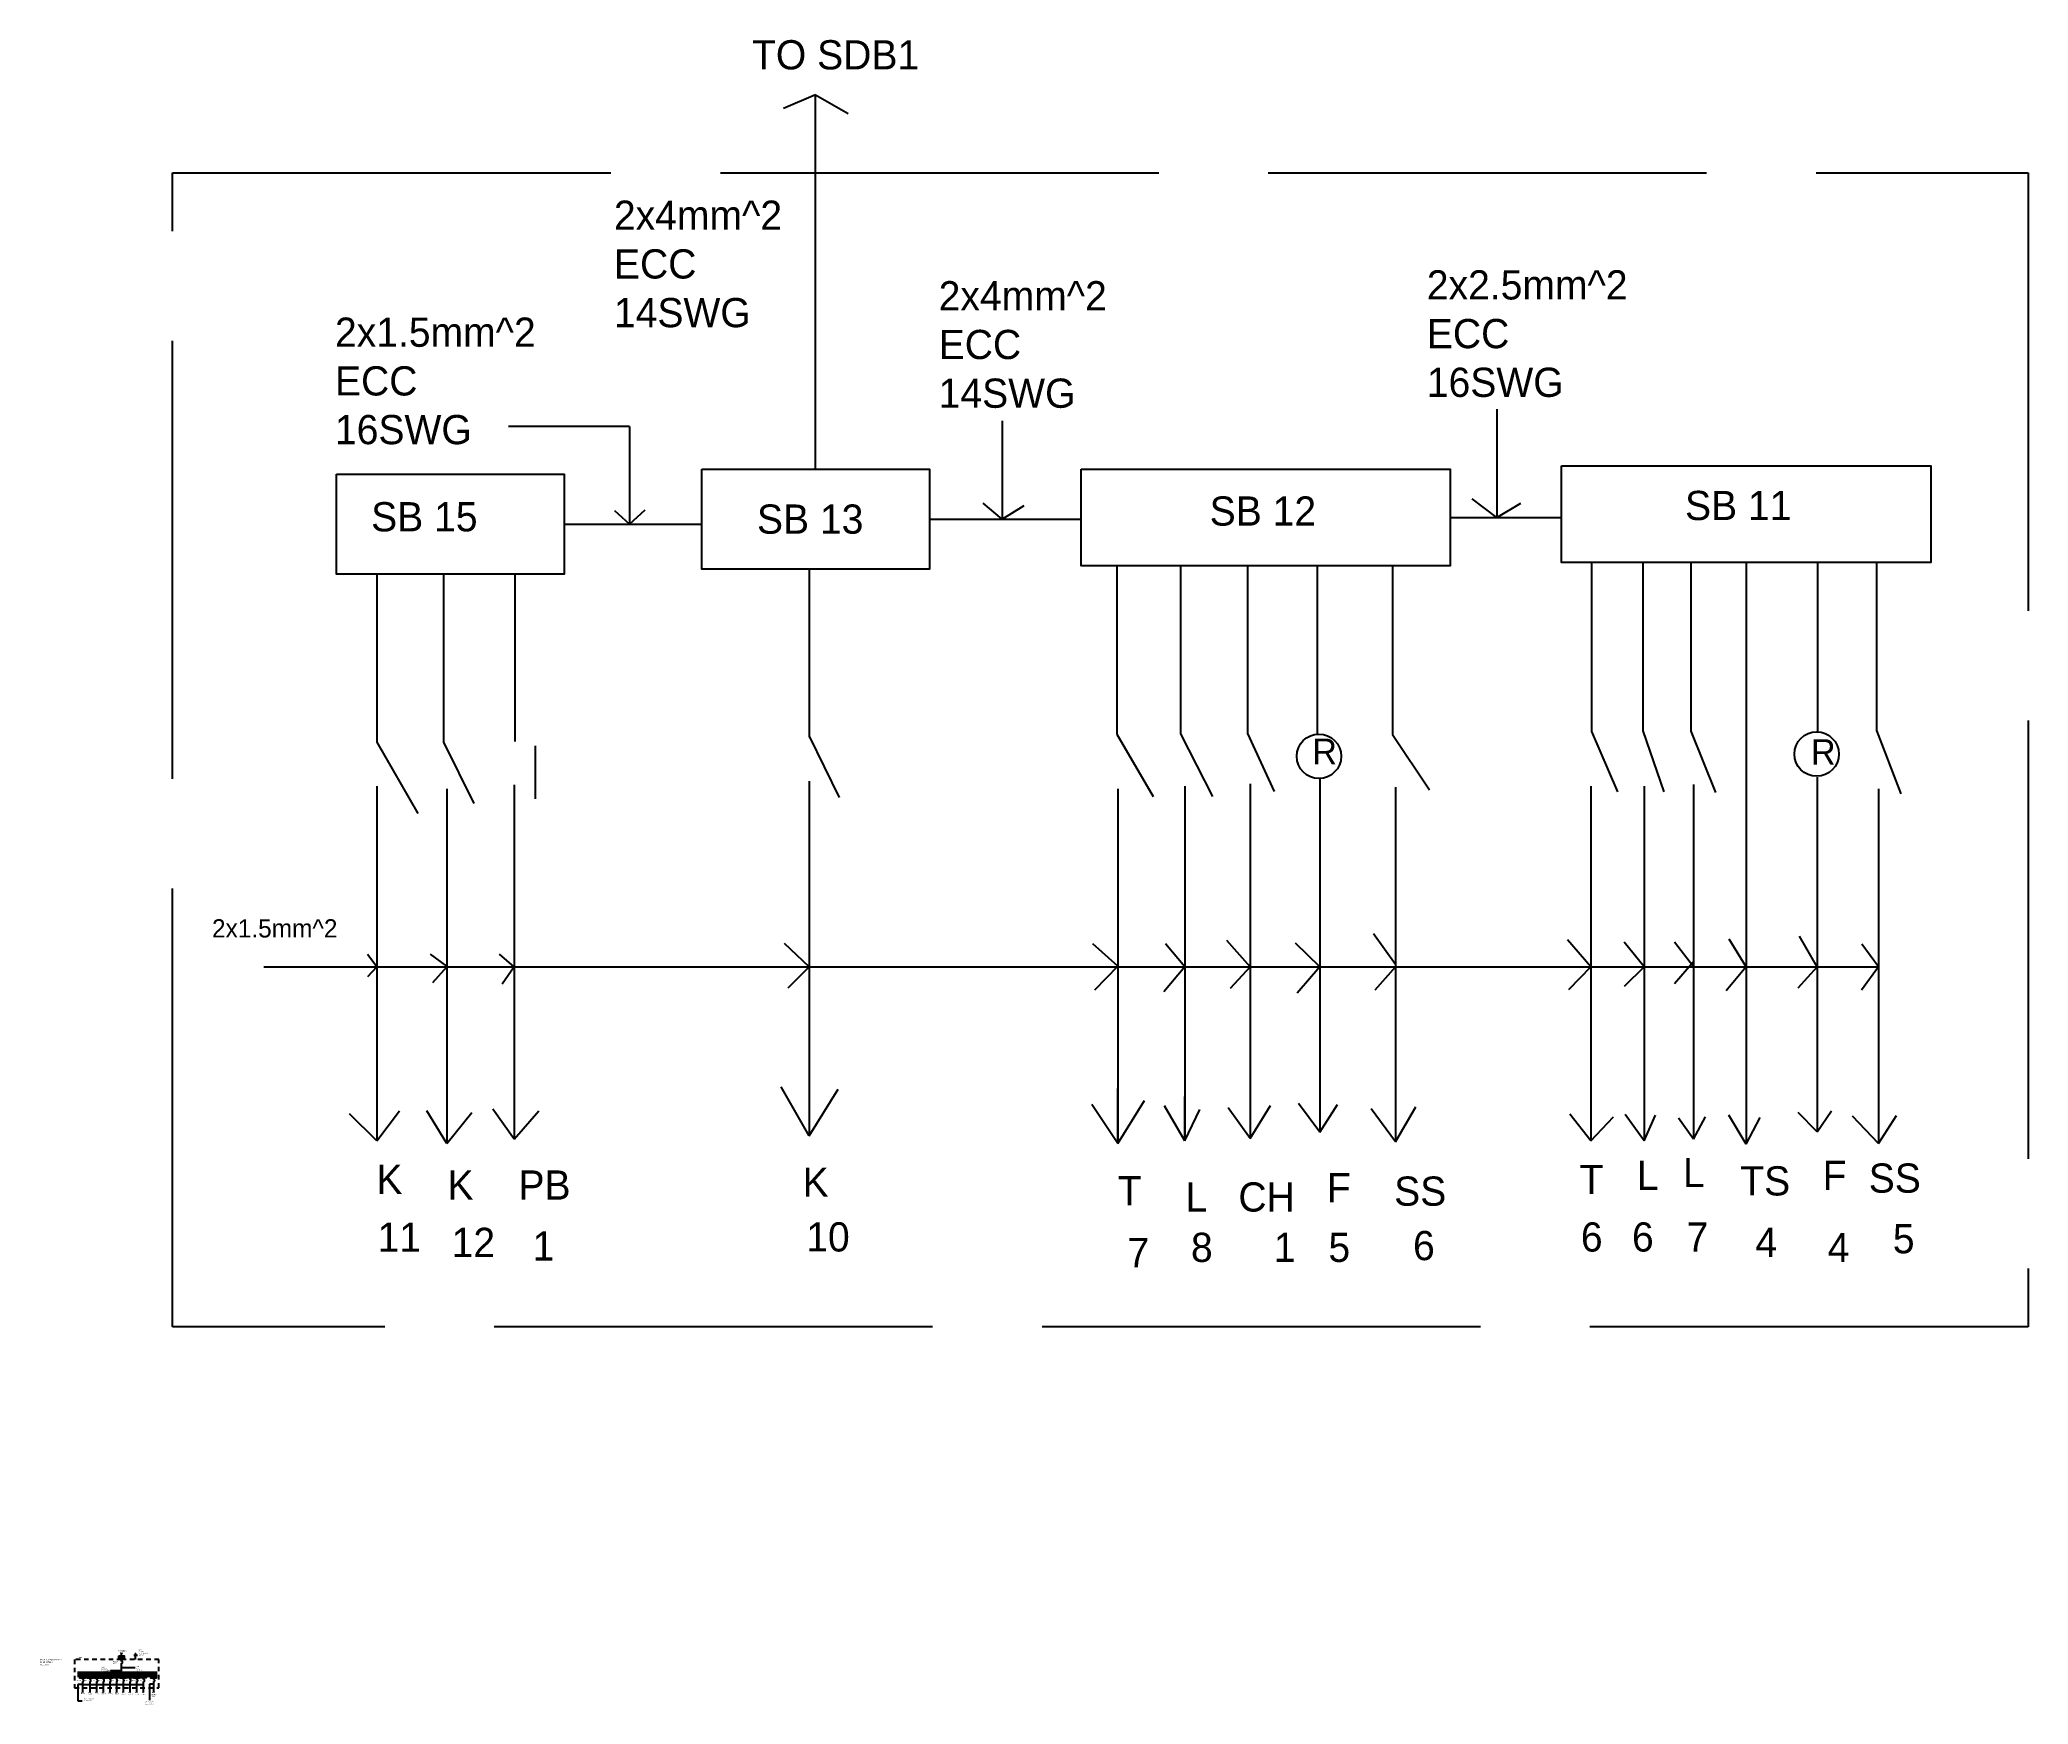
# Model space of a CAD drawing. Header units: inches. Extents: x 4.8 to 59.2, y 17.2 to 62.7.
import ezdxf

# ---------------------------------------------------------------- set-up
doc = ezdxf.new("R2010")
doc.units = ezdxf.units.IN
doc.header["$MEASUREMENT"] = 0
for name, pattern in [('ACAD_ISO02W100', [15, 12, -3]), ('DASHDOT2', [0.5, 0.25, -0.125, 0, -0.125]), ('HIDDEN2', [0.1875, 0.125, -0.0625])]:
    doc.linetypes.add(name, pattern=pattern)

msp = doc.modelspace()

# ---------------------------------------------------------------- linework, layer by layer
for p, q in [((26.027, 61.242), (25.147, 60.866)), ((26.027, 50.986), (26.027, 61.242)), ((26.027, 61.242), (26.92, 60.726)), ((31.137, 52.309), (31.137, 49.617)), ((44.681, 52.629), (44.681, 49.665)), ((20.932, 52.158), (17.62, 52.158)), ((20.932, 52.158), (20.932, 49.486)), ((44.681, 49.665), (44.009, 50.179)), ((20.932, 49.486), (20.529, 49.852)), ((20.932, 49.486), (21.365, 49.872)), ((29.144, 49.617), (33.3, 49.617)), ((31.137, 49.617), (30.615, 50.056)), ((31.137, 49.617), (31.738, 49.995)), ((43.405, 49.665), (46.455, 49.665)), ((44.681, 49.665), (45.335, 50.056)), ((19.142, 49.486), (22.911, 49.486)), ((14.02, 48.118), (14.02, 43.515)), ((15.846, 48.121), (15.846, 43.518)), ((17.795, 48.134), (17.795, 43.531)), ((25.855, 48.251), (25.855, 43.648)), ((34.28, 48.332), (34.28, 43.729)), ((36.019, 48.349), (36.019, 43.746)), ((37.857, 48.351), (37.857, 43.748)), ((39.764, 48.351), (39.764, 43.748)), ((41.825, 48.324), (41.825, 43.721)), ((47.272, 48.406), (47.272, 43.803)), ((48.68, 48.43), (48.68, 43.827)), ((49.99, 48.417), (49.99, 43.814)), ((51.508, 48.438), (51.508, 32.51)), ((53.462, 48.417), (53.462, 43.814)), ((55.077, 48.434), (55.077, 43.831)), ((25.851, 43.68), (26.677, 41.995)), ((34.28, 43.729), (35.272, 42.025)), ((36.019, 43.746), (36.9, 42.023)), ((37.857, 43.748), (38.587, 42.159)), ((41.825, 43.721), (42.837, 42.209)), ((47.272, 43.803), (47.982, 42.158)), ((48.68, 43.827), (49.251, 42.158)), ((49.99, 43.814), (50.666, 42.139)), ((55.077, 43.831), (55.739, 42.103)), ((14.02, 43.515), (15.14, 41.559)), ((15.846, 43.518), (16.672, 41.833)), ((18.352, 43.415), (18.352, 41.966)), ((39.839, 42.547), (39.839, 32.837)), ((53.453, 42.559), (53.453, 32.849)), ((14.02, 42.309), (14.02, 32.598)), ((15.932, 42.237), (15.932, 32.527)), ((17.775, 42.35), (17.775, 32.64)), ((25.851, 42.444), (25.851, 32.734)), ((34.301, 42.239), (34.301, 32.529)), ((36.141, 42.307), (36.141, 32.597)), ((37.929, 42.375), (37.929, 32.664)), ((41.906, 42.281), (41.906, 32.57)), ((47.259, 42.308), (47.259, 32.597)), ((48.718, 42.308), (48.718, 32.597)), ((50.066, 42.359), (50.066, 32.648)), ((55.128, 42.233), (55.128, 32.523)), ((41.906, 37.426), (41.306, 38.267)), ((51.508, 37.367), (51.039, 38.119)), ((53.453, 37.367), (52.967, 38.198)), ((14.02, 37.367), (13.758, 37.7)), ((15.932, 37.382), (15.488, 37.712)), ((17.775, 37.367), (17.376, 37.709)), ((25.851, 37.367), (25.182, 38.004)), ((34.301, 37.384), (33.618, 37.99)), ((36.141, 37.367), (35.612, 37.99)), ((37.929, 37.367), (37.288, 38.081)), ((39.839, 37.367), (39.168, 38.013)), ((47.259, 37.367), (46.616, 38.102)), ((48.718, 37.367), (48.166, 38.04)), ((50.066, 37.367), (49.543, 38.04)), ((55.128, 37.367), (54.671, 37.983)), ((10.922, 37.367), (55.128, 37.367)), ((14.02, 37.367), (13.758, 37.092)), ((15.932, 37.367), (15.539, 36.921)), ((17.775, 37.367), (17.447, 36.889)), ((25.851, 37.367), (25.268, 36.781)), ((34.301, 37.384), (33.663, 36.723)), ((36.141, 37.367), (35.566, 36.677)), ((37.929, 37.367), (37.379, 36.768)), ((39.839, 37.367), (39.219, 36.64)), ((41.906, 37.367), (41.343, 36.727)), ((47.259, 37.367), (46.647, 36.731)), ((48.718, 37.367), (48.166, 36.821)), ((50.066, 37.503), (49.543, 36.9)), ((51.508, 37.367), (50.96, 36.703)), ((53.453, 37.367), (52.927, 36.782)), ((55.128, 37.367), (54.67, 36.727)), ((25.851, 32.734), (25.089, 34.079)), ((25.851, 32.734), (26.649, 34.017)), ((34.301, 32.529), (34.301, 34.032)), ((36.141, 32.597), (36.141, 33.812)), ((36.141, 32.597), (36.141, 33.812)), ((36.141, 32.597), (36.141, 33.812)), ((14.02, 32.598), (13.272, 33.333)), ((14.02, 32.598), (14.636, 33.421)), ((15.932, 32.527), (15.385, 33.421)), ((15.932, 32.527), (16.618, 33.377)), ((17.775, 32.64), (17.19, 33.465)), ((17.775, 32.64), (18.449, 33.42)), ((34.301, 32.529), (33.595, 33.591)), ((34.301, 32.529), (35.033, 33.701)), ((34.301, 32.529), (34.301, 33.281)), ((36.141, 32.597), (35.578, 33.56)), ((36.141, 32.597), (36.548, 33.457)), ((37.929, 32.664), (37.327, 33.501)), ((37.929, 32.664), (38.488, 33.562)), ((39.839, 32.837), (39.252, 33.623)), ((39.839, 32.837), (40.321, 33.592)), ((41.906, 32.57), (41.238, 33.47)), ((41.906, 32.57), (42.46, 33.531)), ((47.259, 32.597), (46.677, 33.325)), ((47.259, 32.597), (47.878, 33.257)), ((48.718, 32.597), (48.197, 33.321)), ((48.718, 32.597), (49.027, 33.305)), ((50.066, 32.648), (49.654, 33.22)), ((50.066, 32.648), (50.399, 33.254)), ((51.508, 32.51), (51.031, 33.305)), ((51.508, 32.51), (51.895, 33.238)), ((53.453, 32.849), (52.928, 33.373)), ((53.453, 32.849), (53.843, 33.424)), ((55.128, 32.523), (54.419, 33.271)), ((55.128, 32.523), (55.621, 33.288)), ((7.024, 18.578), (7.011, 18.553)), ((7.024, 18.497), (7.024, 18.578)), ((7.024, 18.578), (7.037, 18.556)), ((7.363, 18.516), (7.463, 18.516)), ((7.384, 18.539), (7.436, 18.539)), ((7.402, 18.557), (7.415, 18.557)), ((7.411, 18.396), (7.411, 18.515)), ((5.961, 17.943), (5.961, 17.999)), ((6.157, 17.943), (6.157, 17.998)), ((6.341, 17.943), (6.341, 17.998)), ((6.522, 17.943), (6.522, 17.998)), ((6.704, 17.943), (6.704, 17.998)), ((7.024, 18.087), (6.723, 18.087)), ((6.885, 17.945), (6.885, 18)), ((7.024, 18.497), (6.95, 18.469)), ((6.95, 18.469), (7.024, 18.442)), ((7.098, 18.469), (7.024, 18.497)), ((7.024, 18.442), (7.098, 18.469)), ((7.024, 18.346), (7.024, 18.446)), ((7.024, 17.999), (7.024, 18.294)), ((7.024, 18.176), (7.395, 18.176)), ((7.067, 17.943), (7.067, 17.998)), ((7.254, 17.945), (7.254, 18)), ((7.438, 17.943), (7.438, 17.998)), ((7.623, 17.945), (7.623, 18)), ((7.902, 17.943), (7.902, 17.998)), ((5.961, 17.71), (5.833, 17.71)), ((5.833, 17.71), (5.833, 17.264)), ((5.961, 17.943), (5.887, 17.916)), ((5.887, 17.916), (5.961, 17.889)), ((5.961, 17.71), (5.941, 17.721)), ((5.961, 17.71), (5.941, 17.7)), ((5.961, 17.493), (5.952, 17.507)), ((6.035, 17.916), (5.961, 17.943)), ((5.961, 17.889), (6.035, 17.916)), ((5.961, 17.889), (5.961, 17.852)), ((5.961, 17.791), (5.961, 17.493)), ((5.961, 17.71), (7.623, 17.71)), ((5.961, 17.493), (5.97, 17.508)), ((6.157, 17.943), (6.083, 17.915)), ((6.083, 17.915), (6.157, 17.888)), ((6.158, 17.71), (6.138, 17.721)), ((6.158, 17.71), (6.138, 17.7)), ((6.156, 17.493), (6.147, 17.507)), ((6.156, 17.493), (6.165, 17.508)), ((6.231, 17.915), (6.157, 17.943)), ((6.157, 17.888), (6.231, 17.915)), ((6.157, 17.888), (6.157, 17.851)), ((6.157, 17.791), (6.157, 17.493)), ((6.341, 17.943), (6.267, 17.915)), ((6.267, 17.915), (6.341, 17.888)), ((6.342, 17.71), (6.322, 17.7)), ((6.342, 17.71), (6.323, 17.721)), ((6.341, 17.493), (6.332, 17.507)), ((6.415, 17.915), (6.341, 17.943)), ((6.341, 17.888), (6.415, 17.915)), ((6.341, 17.888), (6.341, 17.851)), ((6.341, 17.791), (6.341, 17.493)), ((6.341, 17.493), (6.349, 17.508)), ((6.522, 17.943), (6.448, 17.915)), ((6.448, 17.915), (6.522, 17.888)), ((6.522, 17.71), (6.502, 17.699)), ((6.522, 17.71), (6.503, 17.72)), ((6.522, 17.493), (6.513, 17.507)), ((6.596, 17.915), (6.522, 17.943)), ((6.522, 17.888), (6.596, 17.915)), ((6.522, 17.888), (6.522, 17.851)), ((6.522, 17.791), (6.522, 17.493)), ((6.522, 17.493), (6.531, 17.508)), ((6.704, 17.943), (6.63, 17.915)), ((6.63, 17.915), (6.704, 17.888)), ((6.705, 17.71), (6.685, 17.699)), ((6.705, 17.71), (6.686, 17.72)), ((6.703, 17.492), (6.695, 17.506)), ((6.703, 17.492), (6.712, 17.507)), ((6.778, 17.915), (6.704, 17.943)), ((6.704, 17.888), (6.778, 17.915)), ((6.704, 17.888), (6.704, 17.851)), ((6.704, 17.791), (6.704, 17.493)), ((6.885, 17.945), (6.811, 17.917)), ((6.811, 17.917), (6.885, 17.89)), ((6.885, 17.71), (6.865, 17.699)), ((6.885, 17.71), (6.866, 17.72)), ((6.884, 17.493), (6.876, 17.507)), ((6.884, 17.493), (6.893, 17.508)), ((6.959, 17.917), (6.885, 17.945)), ((6.885, 17.89), (6.959, 17.917)), ((6.885, 17.89), (6.885, 17.853)), ((6.885, 17.791), (6.885, 17.493)), ((7.067, 17.943), (6.993, 17.915)), ((6.993, 17.915), (7.067, 17.888)), ((7.067, 17.71), (7.047, 17.699)), ((7.067, 17.71), (7.048, 17.72)), ((7.067, 17.492), (7.058, 17.506)), ((7.141, 17.915), (7.067, 17.943)), ((7.067, 17.888), (7.141, 17.915)), ((7.067, 17.888), (7.067, 17.851)), ((7.067, 17.791), (7.067, 17.493)), ((7.067, 17.492), (7.075, 17.507)), ((7.254, 17.945), (7.18, 17.917)), ((7.18, 17.917), (7.254, 17.89)), ((7.255, 17.71), (7.235, 17.7)), ((7.255, 17.71), (7.236, 17.721)), ((7.253, 17.493), (7.245, 17.507)), ((7.253, 17.493), (7.262, 17.508)), ((7.328, 17.917), (7.254, 17.945)), ((7.254, 17.89), (7.328, 17.917)), ((7.254, 17.89), (7.254, 17.853)), ((7.254, 17.791), (7.254, 17.493)), ((7.438, 17.943), (7.364, 17.915)), ((7.364, 17.915), (7.438, 17.888)), ((7.439, 17.71), (7.419, 17.7)), ((7.439, 17.71), (7.42, 17.721)), ((7.438, 17.492), (7.429, 17.507)), ((7.512, 17.915), (7.438, 17.943)), ((7.438, 17.888), (7.512, 17.915)), ((7.438, 17.888), (7.438, 17.851)), ((7.438, 17.791), (7.438, 17.493)), ((7.438, 17.492), (7.446, 17.507)), ((7.623, 17.945), (7.549, 17.917)), ((7.549, 17.917), (7.623, 17.89)), ((7.624, 17.71), (7.604, 17.7)), ((7.624, 17.71), (7.605, 17.721)), ((7.623, 17.493), (7.615, 17.507)), ((7.697, 17.917), (7.623, 17.945)), ((7.623, 17.89), (7.697, 17.917)), ((7.623, 17.89), (7.623, 17.853)), ((7.623, 17.791), (7.623, 17.493)), ((7.623, 17.493), (7.632, 17.508)), ((7.902, 17.717), (7.792, 17.717)), ((7.792, 17.717), (7.792, 17.283)), ((7.902, 17.943), (7.828, 17.915)), ((7.828, 17.915), (7.902, 17.888)), ((7.902, 17.493), (7.893, 17.507)), ((7.976, 17.915), (7.902, 17.943)), ((7.902, 17.888), (7.976, 17.915)), ((7.902, 17.888), (7.902, 17.851)), ((7.902, 17.791), (7.902, 17.493)), ((7.902, 17.493), (7.911, 17.508)), ((5.833, 17.264), (5.95, 17.264))]:
    msp.add_line(p, q)
at = {"linetype": 'HIDDEN2'}
for p, q in [((7.024, 18.396), (5.739, 18.396)), ((5.739, 18.396), (5.739, 17.624)), ((8.052, 18.396), (7.024, 18.396)), ((8.052, 17.624), (8.052, 18.396)), ((5.739, 17.624), (8.052, 17.624))]:
    msp.add_line(p, q, dxfattribs=at)
at = {"lineweight": 80}
msp.add_line((5.821, 17.999), (8.005, 17.999), dxfattribs=at)
at = {"linetype": 'ACAD_ISO02W100'}
msp.add_lwpolyline([(8.423, 59.106), (59.231, 59.106), (59.231, 27.507), (8.423, 27.507)], close=True, dxfattribs=at)
for points in [[(12.909, 50.855), (19.142, 50.855), (19.142, 48.118), (12.909, 48.118)], [(22.911, 50.986), (29.144, 50.986), (29.144, 48.249), (22.911, 48.249)], [(33.3, 50.986), (43.405, 50.986), (43.405, 48.343), (33.3, 48.343)], [(46.455, 51.08), (56.56, 51.08), (56.56, 48.438), (46.455, 48.438)], [(6.95, 18.497), (7.098, 18.497), (7.098, 18.442), (6.95, 18.442)], [(5.887, 17.943), (6.035, 17.943), (6.035, 17.889), (5.887, 17.889)], [(6.083, 17.943), (6.231, 17.943), (6.231, 17.888), (6.083, 17.888)], [(6.267, 17.943), (6.415, 17.943), (6.415, 17.888), (6.267, 17.888)], [(6.448, 17.943), (6.596, 17.943), (6.596, 17.888), (6.448, 17.888)], [(6.63, 17.943), (6.778, 17.943), (6.778, 17.888), (6.63, 17.888)], [(6.811, 17.945), (6.959, 17.945), (6.959, 17.89), (6.811, 17.89)], [(6.993, 17.943), (7.141, 17.943), (7.141, 17.888), (6.993, 17.888)], [(7.18, 17.945), (7.328, 17.945), (7.328, 17.89), (7.18, 17.89)], [(7.364, 17.943), (7.512, 17.943), (7.512, 17.888), (7.364, 17.888)], [(7.549, 17.945), (7.697, 17.945), (7.697, 17.89), (7.549, 17.89)], [(7.828, 17.943), (7.976, 17.943), (7.976, 17.888), (7.828, 17.888)]]:
    msp.add_lwpolyline(points, close=True)
for centre in [(39.812, 43.127), (53.438, 43.189)]:
    msp.add_circle(centre, 0.607)
for centre in [(7.003, 18.321), (5.938, 17.823), (6.134, 17.82), (6.322, 17.815), (6.501, 17.82), (6.684, 17.821), (6.861, 17.821), (7.045, 17.821), (7.232, 17.824), (7.416, 17.818), (7.604, 17.821), (7.882, 17.819)]:
    msp.add_arc(centre, 0.052, 316.3357, 43.6643)

# ---------------------------------------------------------------- texts
at = {"attachment_point": 1}
for s, insert, char_height, width in [('TO SDB1', (24.288, 62.735), 0.8, 5.16842), ('2x4mm^ 2\\PECC\\P14SWG', (20.508, 58.343), 0.8, 4.69528), ('2x4mm^ 2\\PECC\\P14SWG', (29.399, 56.137), 0.8, 4.69528), ('2x2.5mm^ 2\\PECC\\P16SWG', (42.765, 56.435), 0.8, 4.69528), ('2x1.5mm^ 2\\PECC\\P16SWG', (12.87, 55.14), 0.8, 4.69528), ('SB 15', (13.86, 50.086), 0.8, 4.69528), ('SB 12', (36.819, 50.243), 0.8, 4.69528), ('SB 11', (49.834, 50.395), 0.8, 4.69528), ('SB 13', (24.424, 50.022), 0.8, 4.69528), ('R', (39.628, 43.61), 0.7, 4.69528), ('R', (53.281, 43.596), 0.7, 4.69528), ('2x1.5mm^ 2', (9.503, 38.666), 0.5, 5.16842), ('L', (49.778, 32.131), 0.8, 4.69528), ('K', (14.003, 31.943), 0.8, 4.69528), ('K', (15.949, 31.788), 0.8, 4.69528), ('PB', (17.894, 31.788), 0.8, 4.69528), ('K', (25.675, 31.865), 0.8, 4.69528), ('T', (34.301, 31.632), 0.8, 4.69528), ('F', (40.028, 31.718), 0.8, 4.69528), ('SS', (41.87, 31.621), 0.8, 4.69528), ('T', (46.948, 31.94), 0.8, 4.69528), ('L', (48.516, 32.054), 0.8, 4.69528), ('TS', (51.346, 31.902), 0.8, 4.69528), ('F', (53.602, 32.054), 0.8, 4.69528), ('SS', (54.864, 31.978), 0.8, 4.69528), ('L', (36.158, 31.458), 0.8, 4.69528), ('CH', (37.605, 31.461), 0.8, 4.69528), ('11', (14.037, 30.362), 0.8, 4.69528), ('12', (16.064, 30.217), 0.8, 4.69528), ('1', (18.283, 30.121), 0.8, 4.69528), ('10', (25.774, 30.368), 0.8, 4.69528), ('8', (36.307, 30.082), 0.8, 4.69528), ('1', (38.575, 30.082), 0.8, 4.69528), ('5', (40.071, 30.082), 0.8, 4.69528), ('6', (42.387, 30.131), 0.8, 4.69528), ('6', (46.983, 30.366), 0.8, 4.69528), ('6', (48.382, 30.366), 0.8, 4.69528), ('7', (49.878, 30.366), 0.8, 4.69528), ('4', (51.76, 30.221), 0.8, 4.69528), ('4', (53.739, 30.077), 0.8, 4.69528), ('5', (55.524, 30.318), 0.8, 4.69528), ('7', (34.569, 29.938), 0.8, 4.69528), ('TO SOURCE', (6.924, 18.644), 0.0286, 0.2792), ('Main\\PEarthing\\PLead through 4"\\PG.I.Pipe', (7.491, 18.677), 0.02857, 0.27965), ('MDB', (5.857, 18.466), 0.0286, 0.20733), ('4x1C,\\P240mm^ 2\\PECC 3/0 SWG', (6.469, 18.196), 0.02857, 0.26363), ('300 A TP MCCB', (6.788, 18.355), 0.02857, 0.20733), ('4"G.I.\\PPipe\\Pcontaining\\Pthis cable', (7.418, 18.222), 0.0286, 0.14846), ('50 A TP', (5.804, 17.831), 0.0208, 0.20074), ('SDB 1', (5.909, 17.48), 0.0286, 0.14846), ('50 A TP', (6.021, 17.83), 0.0208, 0.20074), ('SDB 2', (6.102, 17.473), 0.0286, 0.14846), ('50 A TP', (6.207, 17.825), 0.0208, 0.20074), ('SDB 3', (6.297, 17.471), 0.0286, 0.14846), ('50 A TP', (6.402, 17.83), 0.0208, 0.20074), ('SDB 4', (6.481, 17.471), 0.0286, 0.14846), ('50 A TP', (6.579, 17.829), 0.0208, 0.20074), ('SDB 5', (6.659, 17.468), 0.0286, 0.14846), ('50 A TP', (6.751, 17.829), 0.0208, 0.20074), ('SDB 6', (6.839, 17.468), 0.0286, 0.14846), ('50 A TP', (6.944, 17.829), 0.0208, 0.20074), ('SDB 7', (7.026, 17.473), 0.0286, 0.14846), ('50 A TP', (7.124, 17.835), 0.0208, 0.20074), ('SDB 8', (7.207, 17.463), 0.0286, 0.14846), ('50 A TP', (7.309, 17.831), 0.0208, 0.20074), ('SDB 9', (7.391, 17.463), 0.0286, 0.14846), ('50 A TP', (7.493, 17.826), 0.0208, 0.20074), ('SDB 10', (7.575, 17.463), 0.0286, 0.14846), ('20 A TP', (7.765, 17.829), 0.0208, 0.20074), ('WATER PUMP', (7.844, 17.452), 0.0286, 0.14846), ('4X1C,25mm^ 2\\PECC 6SWG', (6.005, 17.334), 0.02857, 0.31657), ('4X1C,6mm^ 2\\PECC 14SWG', (7.674, 17.248), 0.02857, 0.31657)]:
    msp.add_mtext(s, dxfattribs=dict(at, insert=insert, char_height=char_height, width=width))
at = {"linetype": 'DASHDOT2', "insert": (4.785, 18.41), "char_height": 0.04, "width": 0.8514, "attachment_point": 1}
msp.add_mtext('Name: Hasan MD Imtiaz\\PID: 18-36741-1\\PSection: G', dxfattribs=at)

doc.saveas('drawing.dxf')
